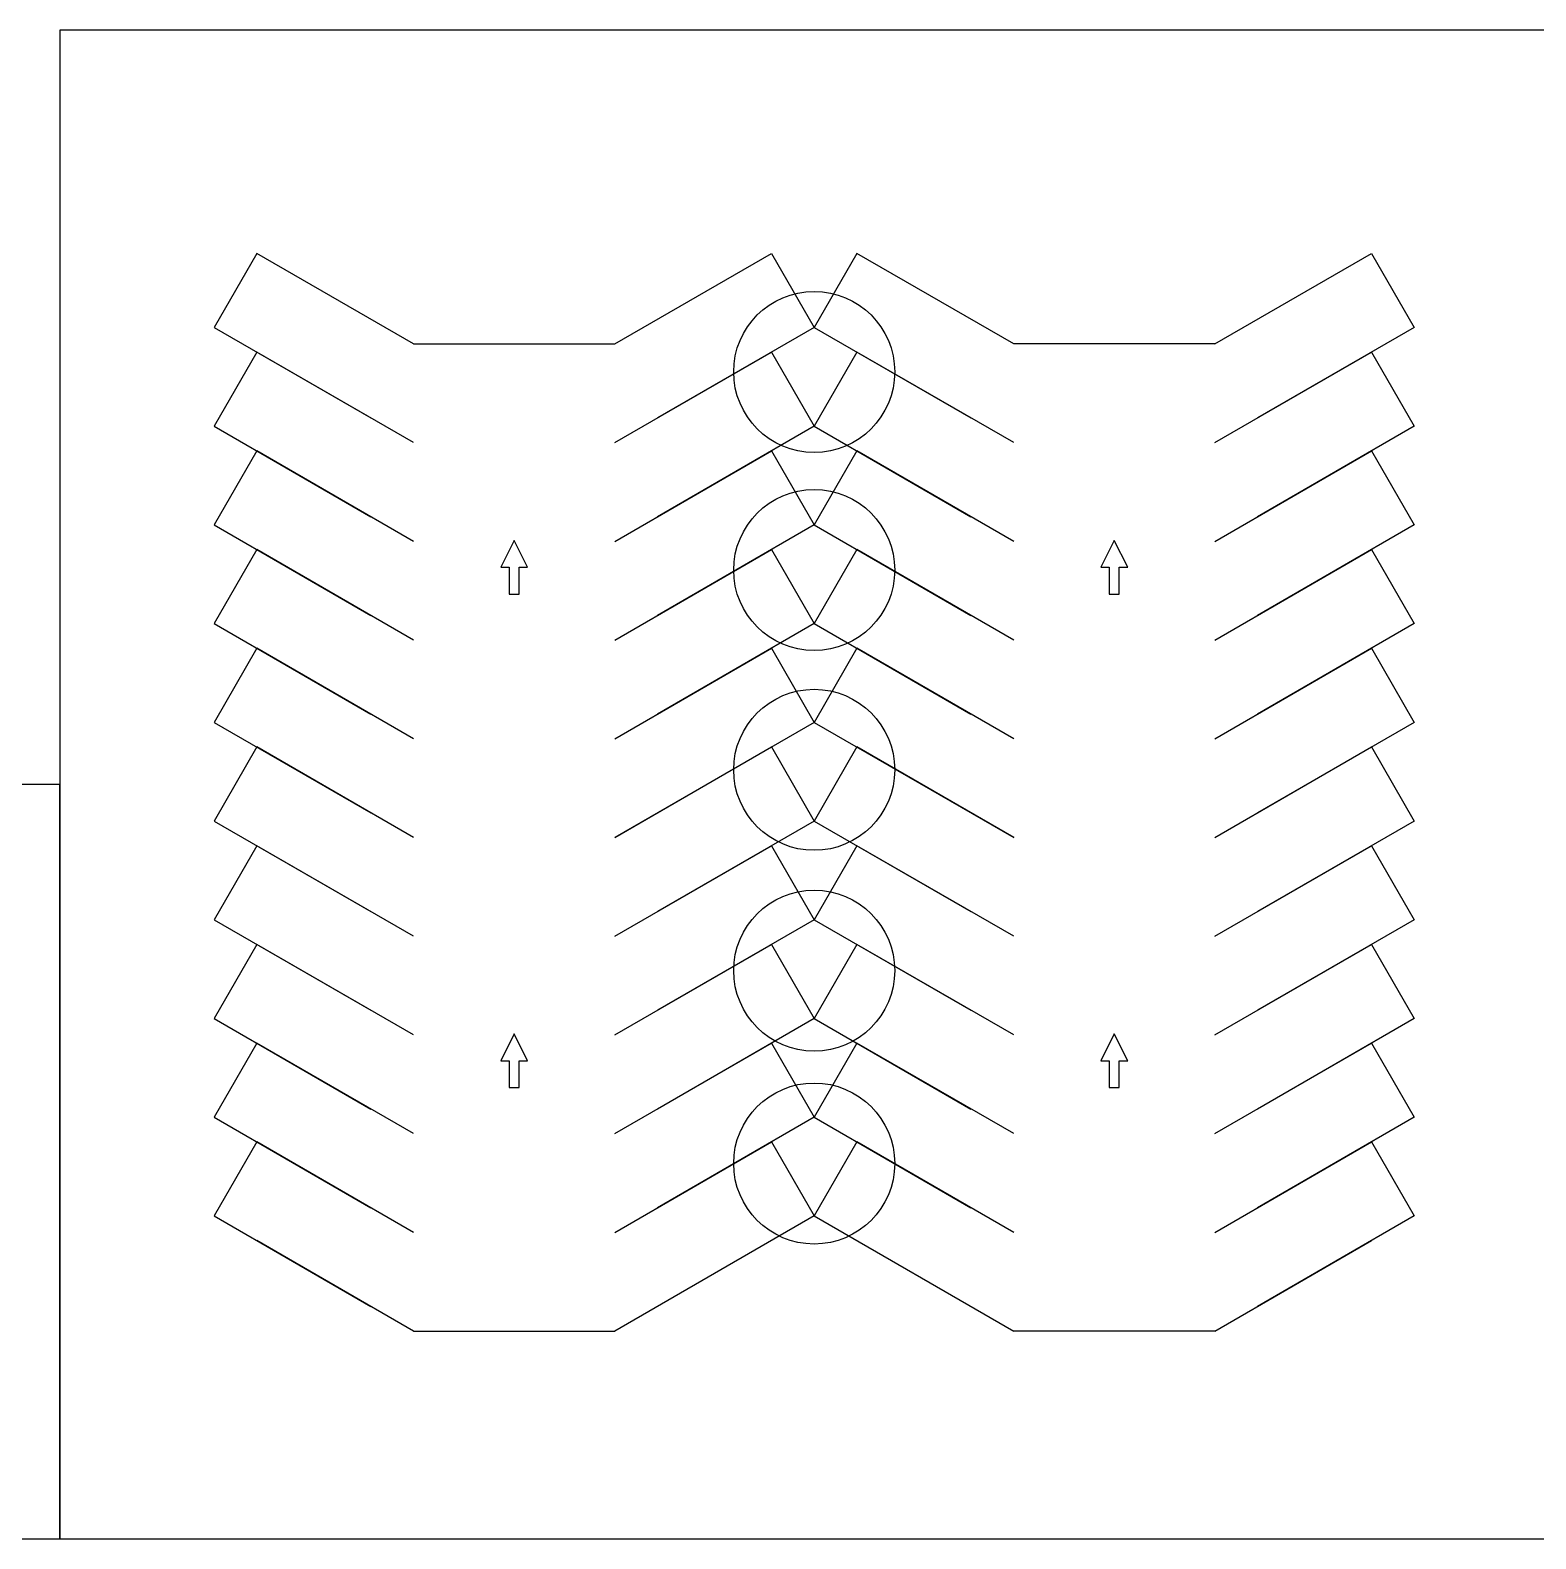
# Model space of a CAD drawing. Header units: millimetres. Extents: x 0 to 183, y -1 to 139.
# Drawn here: x 45 to 90.64, y 92.85 to 138.57 of the extents above; entities that cross this region are included whole.
import ezdxf

# ---------------------------------------------------------------- set-up
doc = ezdxf.new("R2010")
doc.units = ezdxf.units.MM
for name, color, linetype, true_color in [('AG-DIAGRAM', 7, 'Continuous', 0xfecc66), ('AG-LAYOUT', 7, 'Continuous', 0x66ccff), ('X-VPRT', 6, 'Continuous', 0xff00ff)]:
    doc.layers.add(name, color=color, linetype=linetype, true_color=true_color)

msp = doc.modelspace()

# ---------------------------------------------------------------- linework, layer by layer
at = {"layer": 'AG-DIAGRAM'}
for points in [[(56.622, 129.056), (62.718, 129.056)], [(80.907, 129.056), (74.811, 129.056)], [(56.622, 99.14), (62.718, 99.14)], [(80.907, 99.14), (74.811, 99.14)]]:
    msp.add_lwpolyline(points, dxfattribs=at)
for centre in [(68.764, 128.209), (68.764, 122.204), (68.764, 116.151), (68.764, 110.064), (68.764, 104.219)]:
    msp.add_circle(centre, 2.44, dxfattribs=at)
at = {"layer": 'AG-LAYOUT'}
for p, q in [((56.622, 114.098), (51.87, 116.842)), ((80.907, 114.098), (85.658, 116.842)), ((56.622, 99.14), (51.87, 101.884)), ((80.907, 99.14), (85.658, 101.884))]:
    msp.add_line(p, q, dxfattribs=at)
for points in [[(56.622, 129.056), (51.87, 131.8), (50.575, 129.556), (55.326, 126.813)], [(62.718, 129.056), (67.469, 131.8), (68.764, 129.556), (64.013, 126.813)], [(74.811, 129.056), (70.06, 131.8), (68.764, 129.556), (73.516, 126.813)], [(80.907, 129.056), (85.658, 131.8), (86.954, 129.556), (82.203, 126.813)], [(56.622, 126.065), (51.87, 128.808), (50.575, 126.564), (55.326, 123.821)], [(62.718, 126.065), (67.469, 128.808), (68.764, 126.564), (64.013, 123.821)], [(74.811, 126.065), (70.06, 128.808), (68.764, 126.564), (73.516, 123.821)], [(80.907, 126.065), (85.658, 128.808), (86.954, 126.564), (82.203, 123.821)], [(56.622, 123.073), (51.87, 125.816), (50.575, 123.573), (55.326, 120.829)], [(62.718, 123.073), (67.469, 125.816), (68.764, 123.573), (64.013, 120.829)], [(74.811, 123.073), (70.06, 125.816), (68.764, 123.573), (73.516, 120.829)], [(80.907, 123.073), (85.658, 125.816), (86.954, 123.573), (82.203, 120.829)], [(56.622, 120.082), (51.87, 122.825), (50.575, 120.581), (55.326, 117.838)], [(62.718, 120.082), (67.469, 122.825), (68.764, 120.581), (64.013, 117.838)], [(74.811, 120.082), (70.06, 122.825), (68.764, 120.581), (73.516, 117.838)], [(80.907, 120.082), (85.658, 122.825), (86.954, 120.581), (82.203, 117.838)], [(56.622, 117.09), (51.87, 119.833), (50.575, 117.589), (55.326, 114.846)], [(62.718, 117.09), (67.469, 119.833), (68.764, 117.589), (62.718, 114.098)], [(74.811, 117.09), (70.06, 119.833), (68.764, 117.589), (74.811, 114.098)], [(80.907, 117.09), (85.658, 119.833), (86.954, 117.589), (82.203, 114.846)], [(56.622, 114.098), (51.87, 116.842), (50.575, 114.598), (55.326, 111.855)], [(62.718, 114.098), (67.469, 116.842), (68.764, 114.598), (64.013, 111.855)], [(74.811, 114.098), (70.06, 116.842), (68.764, 114.598), (73.516, 111.855)], [(80.907, 114.098), (85.658, 116.842), (86.954, 114.598), (82.203, 111.855)], [(56.622, 111.107), (51.87, 113.85), (50.575, 111.606), (55.326, 108.863)], [(62.718, 111.107), (67.469, 113.85), (68.764, 111.606), (64.013, 108.863)], [(74.811, 111.107), (70.06, 113.85), (68.764, 111.606), (73.516, 108.863)], [(80.907, 111.107), (85.658, 113.85), (86.954, 111.606), (82.203, 108.863)], [(56.622, 108.115), (51.87, 110.858), (50.575, 108.615), (55.326, 105.871)], [(62.718, 108.115), (67.469, 110.858), (68.764, 108.615), (64.013, 105.871)], [(74.811, 108.115), (70.06, 110.858), (68.764, 108.615), (73.516, 105.871)], [(80.907, 108.115), (85.658, 110.858), (86.954, 108.615), (82.203, 105.871)], [(56.622, 105.124), (51.87, 107.867), (50.575, 105.623), (55.326, 102.88)], [(62.718, 105.124), (67.469, 107.867), (68.764, 105.623), (64.013, 102.88)], [(74.811, 105.124), (70.06, 107.867), (68.764, 105.623), (73.516, 102.88)], [(80.907, 105.124), (85.658, 107.867), (86.954, 105.623), (82.203, 102.88)], [(56.622, 102.132), (51.87, 104.875), (50.575, 102.631), (55.326, 99.888)], [(62.718, 102.132), (67.469, 104.875), (68.764, 102.631), (62.718, 99.14)], [(74.811, 102.132), (70.06, 104.875), (68.764, 102.631), (74.811, 99.14)], [(80.907, 102.132), (85.658, 104.875), (86.954, 102.631), (82.203, 99.888)]]:
    msp.add_lwpolyline(points, dxfattribs=at)
for points in [[(59.822, 122.291), (60.076, 122.291), (59.67, 123.104), (59.263, 122.291), (59.517, 122.291), (59.517, 121.478), (59.822, 121.478)], [(78.012, 122.291), (78.266, 122.291), (77.859, 123.104), (77.453, 122.291), (77.707, 122.291), (77.707, 121.478), (78.012, 121.478)], [(59.822, 107.333), (60.076, 107.333), (59.67, 108.146), (59.263, 107.333), (59.517, 107.333), (59.517, 106.52), (59.822, 106.52)], [(78.012, 107.333), (78.266, 107.333), (77.859, 108.146), (77.453, 107.333), (77.707, 107.333), (77.707, 106.52), (78.012, 106.52)]]:
    msp.add_lwpolyline(points, close=True, dxfattribs=at)
at = {"layer": 'X-VPRT'}
for points in [[(45.904, 138.565), (45.904, 92.845), (91.624, 92.845), (91.624, 138.565)], [(0.184, 115.705), (0.184, 92.845), (45.904, 92.845), (45.904, 115.705)]]:
    msp.add_lwpolyline(points, close=True, dxfattribs=at)

doc.saveas('drawing.dxf')
